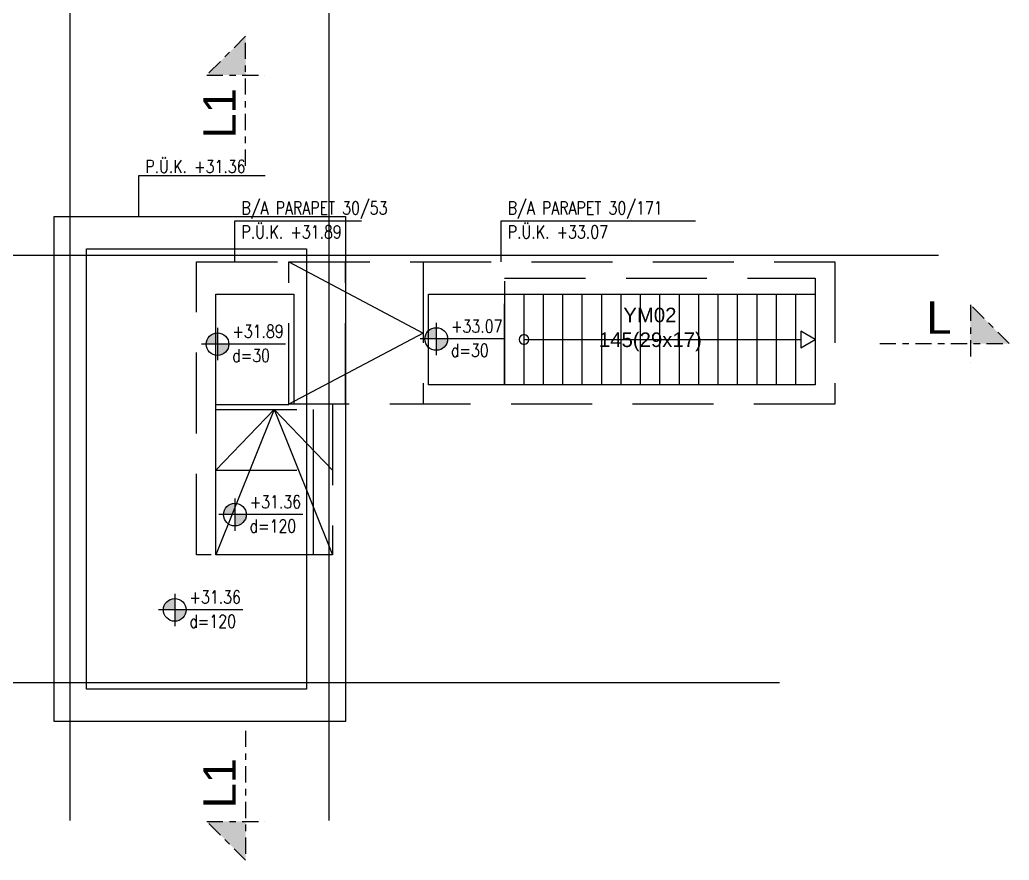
# Model space of a CAD drawing. Header units: inches. Extents: x 400392 to 401495, y 4543971 to 4544133.
# Drawn here: x 401407.58 to 401422.86, y 4544011.49 to 4544024.47 of the extents above; entities that cross this region are included whole.
import ezdxf
from ezdxf.enums import TextEntityAlignment as Align

# ---------------------------------------------------------------- set-up
doc = ezdxf.new("R2010")
doc.units = ezdxf.units.IN
doc.header["$MEASUREMENT"] = 0
for name, pattern in [('AKS', [3, 2.5, -0.25, 0, -0.25]), ('CENTER', [2, 1.25, -0.25, 0.25, -0.25]), ('CONTINU', [0]), ('HIDDEN', [0.375, 0.25, -0.125])]:
    doc.linetypes.add(name, pattern=pattern)
for name, color, linetype in [('aks prota', 2, 'AKS'), ('görünüş prota', 4, 'Continuous'), ('kesit tarama prota', 252, 'Continuous'), ('kiris prota', 6, 'Continuous'), ('merdiven prota', 2, 'Continuous'), ('metraj prota', 2, 'Continuous'), ('not prota', 2, 'Continuous'), ('perde prota', 1, 'Continuous'), ('PRT-MI-ad_dim', 8, 'Continuous'), ('prt-s-taxis', 7, 'Continuous'), ('skesit prota', 7, 'Continuous'), ('st-s_level (kot)', 6, 'Continuous'), ('st-s_levelmark (kot işareti)', 4, 'Continuous'), ('tkesit prota', 7, 'Continuous'), ('tnot prota', 4, 'Continuous')]:
    doc.layers.add(name, color=color, linetype=linetype)
doc.styles.add('Arial', font='Arial.ttf')
doc.styles.add('OLCU', font='romanstw.shx')
doc.styles.add('PRT-MI-a_Arial', font='Arial.ttf', dxfattribs={"height": 30})
doc.styles.add('TNOT', font='romanstw.shx', dxfattribs={"width": 0.8, "height": 250})

# ---------------------------------------------------------------- blocks, each defined once
blk = doc.blocks.new('Stair_Anotation')
at = {"color": 0, "style": 'PRT-MI-a_Arial'}
blk.add_attdef('M.ADI', text='', height=0.2, dxfattribs=at).set_placement((0, 0), align=Align.BOTTOM_CENTER)
blk.add_attdef('BAS.SAYI-(EN-RIHT)', text='', height=0.2, dxfattribs=at).set_placement((0, -0.08), align=Align.TOP_CENTER)
blk = doc.blocks.new('*U29')
at = {"layer": 'metraj prota', "color": 4}
blk.add_lwpolyline([(-450, 0), (-427.5, 13), (-427.5, -13)], close=True, dxfattribs=at)
blk.add_lwpolyline([(0, 0), (-427.5, 0)], dxfattribs=at)
blk.add_circle((0, 0), 7.5, dxfattribs=at)
blk = doc.blocks.new('PLAN_KOT')
at = {"layer": 'st-s_levelmark (kot işareti)'}
h = blk.add_hatch(color=256, dxfattribs=at)
h.paths.add_polyline_path([(0, 17.5, 0.414214), (-17.5, 0), (0, 0)])
h.paths.add_polyline_path([(17.5, 0), (0, 0), (0, -17.5, 0.414214)])
for p, q in [((0, 25), (0, -25)), ((105, 0), (-25, 0))]:
    blk.add_line(p, q, dxfattribs=at)
blk.add_circle((0, 0), 17.5, dxfattribs=at)
at = {"layer": 'st-s_level (kot)', "color": 6, "style": 'OLCU', "width": 0.8}
for tag, p in [('KOT', (22.7, 9.8)), ('DÖŞEME_KALINLIĞI', (22.7, -27.6))]:
    blk.add_attdef(tag, p, '', height=20, dxfattribs=at)

msp = doc.modelspace()

# ---------------------------------------------------------------- hatches: boundary and pattern name
at = {"layer": 'kesit tarama prota'}
h = msp.add_hatch(color=256, dxfattribs=at)
h.dxf.hatch_style = 1
h.paths.add_polyline_path([(401410.463, 4544023.617), (401411.063, 4544024.217), (401411.063, 4544023.617)])
h = msp.add_hatch(color=256, dxfattribs=at)
h.dxf.hatch_style = 1
h.paths.add_polyline_path([(401422.261, 4544020.071), (401422.861, 4544019.471), (401422.261, 4544019.471)])
h = msp.add_hatch(color=256, dxfattribs=at)
h.dxf.hatch_style = 1
h.paths.add_polyline_path([(401410.463, 4544012.09), (401411.063, 4544011.49), (401411.063, 4544012.09)])

# ---------------------------------------------------------------- linework, layer by layer
at = {"layer": 'aks prota', "ltscale": 10}
for p, q in [((401408.356, 4544012.105), (401408.356, 4544035.969)), ((401412.356, 4544012.105), (401412.356, 4544035.969)), ((401421.769, 4544020.832), (401397.028, 4544020.832)), ((401419.311, 4544014.232), (401397.028, 4544014.232))]:
    msp.add_line(p, q, dxfattribs=at)
at = {"layer": 'görünüş prota', "color": 4}
for points in [[(401411.732, 4544020.733), (401413.809, 4544019.633), (401411.732, 4544018.533)], [(401410.606, 4544017.515), (401411.506, 4544018.45), (401412.406, 4544017.515)], [(401411.506, 4544018.45), (401410.606, 4544016.208)], [(401411.506, 4544018.45), (401412.406, 4544016.208)]]:
    msp.add_lwpolyline(points, dxfattribs=at)
at = {"layer": 'kiris prota', "linetype": 'HIDDEN', "ltscale": 5}
for p, q in [((401413.809, 4544020.733), (401413.809, 4544018.533)), ((401410.606, 4544018.45), (401412.106, 4544018.45)), ((401410.606, 4544017.515), (401412.406, 4544017.515))]:
    msp.add_line(p, q, dxfattribs=at)
at = {"layer": 'kiris prota'}
for p, q in [((401411.811, 4544020.233), (401411.811, 4544018.533)), ((401410.606, 4544018.529), (401411.732, 4544018.529))]:
    msp.add_line(p, q, dxfattribs=at)
at = {"layer": 'kiris prota', "linetype": 'HIDDEN', "ltscale": 5}
msp.add_lwpolyline([(401412.406, 4544018.533), (401412.406, 4544016.208), (401410.306, 4544016.208), (401410.306, 4544020.733), (401412.606, 4544020.733)], dxfattribs=at)
for points in [[(401411.732, 4544020.733), (401420.166, 4544020.733), (401420.166, 4544018.533), (401411.732, 4544018.533)], [(401415.066, 4544020.483), (401419.866, 4544020.483), (401419.866, 4544018.833), (401415.066, 4544018.833)]]:
    msp.add_lwpolyline(points, close=True, dxfattribs=at)
at = {"layer": 'kiris prota'}
for points in [[(401415.066, 4544020.433), (401415.066, 4544018.833)], [(401412.106, 4544018.45), (401412.106, 4544016.208), (401410.606, 4544016.208), (401410.606, 4544020.233), (401411.811, 4544020.233)]]:
    msp.add_lwpolyline(points, dxfattribs=at)
msp.add_lwpolyline([(401413.888, 4544020.233), (401419.866, 4544020.233), (401419.866, 4544018.833), (401413.888, 4544018.833)], close=True, dxfattribs=at)
at = {"layer": 'merdiven prota', "linetype": 'HIDDEN', "ltscale": 10}
for p, q in [((401415.366, 4544018.833), (401415.366, 4544020.233)), ((401415.666, 4544018.833), (401415.666, 4544020.233)), ((401415.966, 4544018.833), (401415.966, 4544020.233)), ((401416.266, 4544018.833), (401416.266, 4544020.233)), ((401416.566, 4544018.833), (401416.566, 4544020.233)), ((401416.866, 4544018.833), (401416.866, 4544020.233)), ((401417.166, 4544018.833), (401417.166, 4544020.233)), ((401417.466, 4544018.833), (401417.466, 4544020.233)), ((401417.766, 4544018.833), (401417.766, 4544020.233)), ((401418.066, 4544018.833), (401418.066, 4544020.233)), ((401418.366, 4544018.833), (401418.366, 4544020.233)), ((401418.666, 4544018.833), (401418.666, 4544020.233)), ((401418.966, 4544018.833), (401418.966, 4544020.233)), ((401419.266, 4544018.833), (401419.266, 4544020.233)), ((401419.566, 4544018.833), (401419.566, 4544020.233))]:
    msp.add_line(p, q, dxfattribs=at)
at = {"layer": 'not prota', "ltscale": 0.1}
for points in [[(401409.414, 4544021.432), (401409.414, 4544022.065), (401411.368, 4544022.065)], [(401410.9, 4544020.733), (401410.9, 4544021.366), (401412.854, 4544021.366)], [(401415.014, 4544020.733), (401415.014, 4544021.366), (401418.014, 4544021.366)]]:
    msp.add_lwpolyline(points, dxfattribs=at)
at = {"layer": 'perde prota'}
for points in [[(401408.106, 4544021.432), (401412.606, 4544021.432), (401412.606, 4544013.632), (401408.106, 4544013.632)], [(401408.606, 4544020.932), (401412.006, 4544020.932), (401412.006, 4544014.132), (401408.606, 4544014.132)]]:
    msp.add_lwpolyline(points, close=True, dxfattribs=at)
at = {"layer": 'perde prota', "linetype": 'HIDDEN', "ltscale": 5}
msp.add_lwpolyline([(401412.606, 4544018.533), (401412.606, 4544020.733)], dxfattribs=at)
at = {"layer": 'skesit prota', "linetype": 'CENTER', "ltscale": 0.2}
for p, q in [((401411.063, 4544024.217), (401410.463, 4544023.617)), ((401410.463, 4544023.617), (401411.363, 4544023.617)), ((401422.261, 4544020.071), (401422.261, 4544019.171)), ((401422.861, 4544019.471), (401422.261, 4544020.071)), ((401410.463, 4544012.09), (401411.363, 4544012.09)), ((401411.063, 4544011.49), (401410.463, 4544012.09))]:
    msp.add_line(p, q, dxfattribs=at)
for points in [[(401411.063, 4544022.217), (401411.063, 4544024.217)], [(401420.861, 4544019.471), (401422.861, 4544019.471)], [(401411.063, 4544013.49), (401411.063, 4544011.49)]]:
    msp.add_lwpolyline(points, dxfattribs=at)

# ---------------------------------------------------------------- block references
at = {"layer": 'PRT-MI-ad_dim', "xscale": -0.01, "yscale": 0.01, "zscale": 0.01, "rotation": 359.999999166727}
msp.add_blockref('*U29', (401415.366, 4544019.533), dxfattribs=at)
at = {"layer": 'prt-s-taxis'}
ref = msp.add_blockref('Stair_Anotation', (401417.319, 4544019.732), dxfattribs=dict(at, xscale=-1.125, yscale=1.125, zscale=1.125, rotation=359.999999965357))
ref.add_attrib('M.ADI', 'YM02', dxfattribs={"layer": '0', "color": 0, "height": 0.225, "style": 'PRT-MI-a_Arial'}).set_placement((401417.31, 4544019.732), align=Align.BOTTOM_CENTER)
ref.add_attrib('BAS.SAYI-(EN-RIHT)', '145(29x17)', dxfattribs={"layer": '0', "color": 0, "height": 0.225, "style": 'PRT-MI-a_Arial'}).set_placement((401417.317, 4544019.642), align=Align.TOP_CENTER)
at = {"layer": 'st-s_level (kot)', "linetype": 'CONTINU', "ltscale": 0.1, "xscale": 0.01, "yscale": 0.01, "zscale": 0.01}
for p, values in [((401410.631, 4544019.462), {'KOT': '+31.89', 'DÖŞEME_KALINLIĞI': 'd=30'}), ((401414.01, 4544019.541), {'KOT': '+33.07', 'DÖŞEME_KALINLIĞI': 'd=30'}), ((401410.899, 4544016.828), {'KOT': '+31.36', 'DÖŞEME_KALINLIĞI': 'd=120'}), ((401409.969, 4544015.356), {'KOT': '+31.36', 'DÖŞEME_KALINLIĞI': 'd=120'})]:
    msp.add_blockref('PLAN_KOT', p, dxfattribs=at).add_auto_attribs(values)

# ---------------------------------------------------------------- texts
at = {"layer": 'tkesit prota', "style": 'Arial'}
for p in [(401410.913, 4544022.638), (401410.913, 4544012.29)]:
    msp.add_text('L1', height=0.5, rotation=90, dxfattribs=at).set_placement(p)
msp.add_text('L', height=0.5, dxfattribs=at).set_placement((401421.581, 4544019.621))
at = {"layer": 'tnot prota', "style": 'TNOT', "width": 0.8}
for s, p in [('P.Ü.K. +31.36', (401409.514, 4544022.206)), ('B/A PARAPET 30/53', (401411, 4544021.566)), ('B/A PARAPET 30/171', (401415.114, 4544021.566)), ('P.Ü.K. +31.89', (401411, 4544021.195)), ('P.Ü.K. +33.07', (401415.114, 4544021.195))]:
    msp.add_text(s, height=0.2, dxfattribs=at).set_placement(p, align=Align.MIDDLE_LEFT)

doc.saveas('drawing.dxf')
